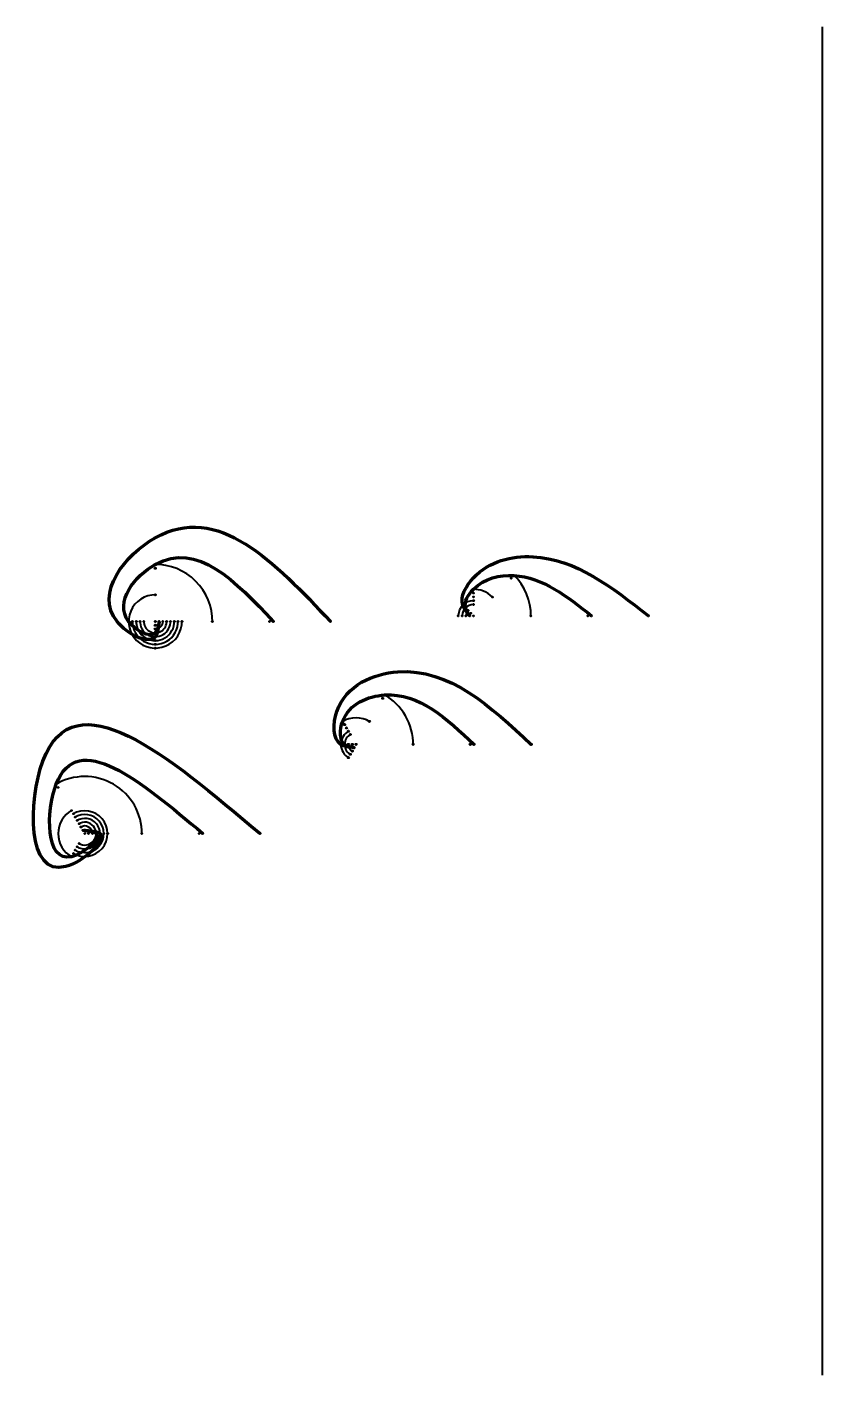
# Model space of a CAD drawing. Header units: millimetres. Extents: x 11920 to 12370, y 28434 to 28788.
# Drawn here: x 11919.8 to 12128.6, y 28434.2 to 28788.4 of the extents above; entities that cross this region are included whole.
import ezdxf

# ---------------------------------------------------------------- set-up
doc = ezdxf.new("R2010")
doc.units = ezdxf.units.MM

msp = doc.modelspace()

# ---------------------------------------------------------------- hatches: boundary and pattern name
at = {"lineweight": 40}
h = msp.add_hatch(color=7, dxfattribs=at)
h.dxf.hatch_style = 1
edge = h.paths.add_edge_path()
edge.add_arc((11953.51, 28654.23), 0.172, 420, 780)
h = msp.add_hatch(color=256, dxfattribs=at)
h.dxf.hatch_style = 1
edge = h.paths.add_edge_path()
edge.add_arc((12052.63, 28649.26), 0.135, 225, 585)
h = msp.add_hatch(color=7, dxfattribs=at)
h.dxf.hatch_style = 1
edge = h.paths.add_edge_path()
edge.add_arc((11953.51, 28647.23), 0.172, 420, 780)
h = msp.add_hatch(color=255, dxfattribs=at)
h.dxf.hatch_style = 1
edge = h.paths.add_edge_path()
edge.add_arc((11953.51, 28646.23), 0.172, 420, 780)
h = msp.add_hatch(color=256, dxfattribs=at)
h.dxf.hatch_style = 1
edge = h.paths.add_edge_path()
edge.add_arc((12037.08, 28643.7), 0.135, 225, 585)
at = {"lineweight": 40, "true_color": 0xffffff}
h = msp.add_hatch(color=7, dxfattribs=at)
h.dxf.hatch_style = 1
edge = h.paths.add_edge_path()
edge.add_arc((12046.97, 28643.6), 0.135, 225, 585)
at = {"lineweight": 40}
h = msp.add_hatch(color=256, dxfattribs=at)
h.dxf.hatch_style = 1
edge = h.paths.add_edge_path()
edge.add_arc((12047.69, 28644.31), 0.135, 225, 585)
h = msp.add_hatch(color=256, dxfattribs=at)
h.dxf.hatch_style = 1
edge = h.paths.add_edge_path()
edge.add_arc((12047.69, 28644.31), 0.0672, 270, 630)
h = msp.add_hatch(color=255, dxfattribs=at)
h.dxf.hatch_style = 1
edge = h.paths.add_edge_path()
edge.add_arc((11953.51, 28639.23), 0.172, 420, 780)
h = msp.add_hatch(color=256, dxfattribs=at)
h.dxf.hatch_style = 1
edge = h.paths.add_edge_path()
edge.add_arc((12037.08, 28640.7), 0.135, 225, 585)
at = {"lineweight": 40, "true_color": 0xffffff}
h = msp.add_hatch(color=7, dxfattribs=at)
h.dxf.hatch_style = 1
edge = h.paths.add_edge_path()
edge.add_arc((12037.08, 28639.7), 0.135, 225, 585)
h = msp.add_hatch(color=7, dxfattribs=at)
h.dxf.hatch_style = 1
edge = h.paths.add_edge_path()
edge.add_arc((12037.08, 28638.7), 0.135, 225, 585)
h = msp.add_hatch(color=7, dxfattribs=at)
h.dxf.hatch_style = 1
edge = h.paths.add_edge_path()
edge.add_arc((12037.08, 28637.7), 0.135, 225, 585)
at = {"lineweight": 40}
h = msp.add_hatch(color=256, dxfattribs=at)
h.dxf.hatch_style = 1
edge = h.paths.add_edge_path()
edge.add_arc((12037.08, 28640.7), 0.0672, 270, 630)
at = {"lineweight": 40, "true_color": 0xffffff}
h = msp.add_hatch(color=7, dxfattribs=at)
h.dxf.hatch_style = 1
edge = h.paths.add_edge_path()
edge.add_arc((12042.03, 28638.65), 0.135, 225, 585)
at = {"lineweight": 40}
h = msp.add_hatch(color=256, dxfattribs=at)
h.dxf.hatch_style = 1
edge = h.paths.add_edge_path()
edge.add_arc((12034.25, 28636.53), 0.135, 225, 585)
h = msp.add_hatch(color=256, dxfattribs=at)
h.dxf.hatch_style = 1
edge = h.paths.add_edge_path()
edge.add_arc((12034.25, 28636.53), 0.0672, 270, 630)
h = msp.add_hatch(color=256, dxfattribs=at)
h.dxf.hatch_style = 1
edge = h.paths.add_edge_path()
edge.add_arc((12034.96, 28635.82), 0.135, 225, 585)
h = msp.add_hatch(color=256, dxfattribs=at)
h.dxf.hatch_style = 1
edge = h.paths.add_edge_path()
edge.add_arc((12034.96, 28635.82), 0.0672, 270, 630)
at = {"lineweight": 40, "true_color": 0xffffff}
h = msp.add_hatch(color=7, dxfattribs=at)
h.dxf.hatch_style = 1
edge = h.paths.add_edge_path()
edge.add_arc((12035.66, 28635.12), 0.135, 225, 585)
h = msp.add_hatch(color=7, dxfattribs=at)
h.dxf.hatch_style = 1
edge = h.paths.add_edge_path()
edge.add_arc((12036.37, 28634.41), 0.135, 225, 585)
h = msp.add_hatch(color=7, dxfattribs=at)
h.dxf.hatch_style = 1
edge = h.paths.add_edge_path()
edge.add_arc((12037.08, 28636.7), 0.135, 225, 585)
at = {"lineweight": 40}
h = msp.add_hatch(color=7, dxfattribs=at)
h.dxf.hatch_style = 1
edge = h.paths.add_edge_path()
edge.add_arc((11943.51, 28632.23), 0.172, 420, 780)
h = msp.add_hatch(color=7, dxfattribs=at)
h.dxf.hatch_style = 1
edge = h.paths.add_edge_path()
edge.add_arc((11946.51, 28632.23), 0.172, 420, 780)
h = msp.add_hatch(color=255, dxfattribs=at)
h.dxf.hatch_style = 1
edge = h.paths.add_edge_path()
edge.add_arc((11947.51, 28632.23), 0.172, 420, 780)
h = msp.add_hatch(color=255, dxfattribs=at)
h.dxf.hatch_style = 1
edge = h.paths.add_edge_path()
edge.add_arc((11948.51, 28632.23), 0.172, 420, 780)
h = msp.add_hatch(color=255, dxfattribs=at)
h.dxf.hatch_style = 1
edge = h.paths.add_edge_path()
edge.add_arc((11949.51, 28632.23), 0.172, 420, 780)
h = msp.add_hatch(color=255, dxfattribs=at)
h.dxf.hatch_style = 1
edge = h.paths.add_edge_path()
edge.add_arc((11950.51, 28632.23), 0.172, 420, 780)
h = msp.add_hatch(color=255, dxfattribs=at)
h.dxf.hatch_style = 1
edge = h.paths.add_edge_path()
edge.add_arc((11953.51, 28632.23), 0.172, 420, 780)
h = msp.add_hatch(color=255, dxfattribs=at)
h.dxf.hatch_style = 1
edge = h.paths.add_edge_path()
edge.add_arc((11953.51, 28631.23), 0.172, 420, 780)
h = msp.add_hatch(color=7, dxfattribs=at)
h.dxf.hatch_style = 1
edge = h.paths.add_edge_path()
edge.add_arc((11954.51, 28632.23), 0.172, 420, 780)
h = msp.add_hatch(color=255, dxfattribs=at)
h.dxf.hatch_style = 1
edge = h.paths.add_edge_path()
edge.add_arc((11955.51, 28632.23), 0.172, 420, 780)
h = msp.add_hatch(color=7, dxfattribs=at)
h.dxf.hatch_style = 1
edge = h.paths.add_edge_path()
edge.add_arc((11956.51, 28632.23), 0.172, 420, 780)
h = msp.add_hatch(color=255, dxfattribs=at)
h.dxf.hatch_style = 1
edge = h.paths.add_edge_path()
edge.add_arc((11957.51, 28632.23), 0.172, 420, 780)
h = msp.add_hatch(color=7, dxfattribs=at)
h.dxf.hatch_style = 1
edge = h.paths.add_edge_path()
edge.add_arc((11958.51, 28632.23), 0.172, 420, 780)
h = msp.add_hatch(color=255, dxfattribs=at)
h.dxf.hatch_style = 1
edge = h.paths.add_edge_path()
edge.add_arc((11959.51, 28632.23), 0.172, 420, 780)
h = msp.add_hatch(color=7, dxfattribs=at)
h.dxf.hatch_style = 1
edge = h.paths.add_edge_path()
edge.add_arc((11960.51, 28632.23), 0.172, 420, 780)
h = msp.add_hatch(color=255, dxfattribs=at)
h.dxf.hatch_style = 1
edge = h.paths.add_edge_path()
edge.add_arc((11968.51, 28632.23), 0.172, 420, 780)
h = msp.add_hatch(color=255, dxfattribs=at)
h.dxf.hatch_style = 1
edge = h.paths.add_edge_path()
edge.add_arc((11983.51, 28632.23), 0.172, 420, 780)
h = msp.add_hatch(color=7, dxfattribs=at)
h.dxf.hatch_style = 1
edge = h.paths.add_edge_path()
edge.add_arc((11984.51, 28632.23), 0.172, 420, 780)
h = msp.add_hatch(color=7, dxfattribs=at)
h.dxf.hatch_style = 1
edge = h.paths.add_edge_path()
edge.add_arc((11999.51, 28632.23), 0.172, 420, 780)
at = {"lineweight": 40, "true_color": 0xffffff}
h = msp.add_hatch(color=7, dxfattribs=at)
h.dxf.hatch_style = 1
edge = h.paths.add_edge_path()
edge.add_arc((12033.08, 28633.7), 0.135, 225, 585)
at = {"lineweight": 40}
h = msp.add_hatch(color=256, dxfattribs=at)
h.dxf.hatch_style = 1
edge = h.paths.add_edge_path()
edge.add_arc((12034.08, 28633.7), 0.135, 225, 585)
at = {"lineweight": 40, "true_color": 0xffffff}
h = msp.add_hatch(color=7, dxfattribs=at)
h.dxf.hatch_style = 1
edge = h.paths.add_edge_path()
edge.add_arc((12035.08, 28633.7), 0.135, 225, 585)
at = {"lineweight": 40}
h = msp.add_hatch(color=256, dxfattribs=at)
h.dxf.hatch_style = 1
edge = h.paths.add_edge_path()
edge.add_arc((12036.08, 28633.7), 0.135, 225, 585)
at = {"lineweight": 40, "true_color": 0xffffff}
h = msp.add_hatch(color=7, dxfattribs=at)
h.dxf.hatch_style = 1
edge = h.paths.add_edge_path()
edge.add_arc((12037.08, 28633.7), 0.135, 225, 585)
h = msp.add_hatch(color=7, dxfattribs=at)
h.dxf.hatch_style = 1
edge = h.paths.add_edge_path()
edge.add_arc((12052.15, 28633.7), 0.135, 225, 585)
h = msp.add_hatch(color=7, dxfattribs=at)
h.dxf.hatch_style = 1
edge = h.paths.add_edge_path()
edge.add_arc((12067.08, 28633.7), 0.135, 225, 585)
at = {"lineweight": 40}
h = msp.add_hatch(color=256, dxfattribs=at)
h.dxf.hatch_style = 1
edge = h.paths.add_edge_path()
edge.add_arc((12068.08, 28633.7), 0.135, 225, 585)
h = msp.add_hatch(color=256, dxfattribs=at)
h.dxf.hatch_style = 1
edge = h.paths.add_edge_path()
edge.add_arc((12083.01, 28633.7), 0.135, 225, 585)
h = msp.add_hatch(color=255, dxfattribs=at)
h.dxf.hatch_style = 1
edge = h.paths.add_edge_path()
edge.add_arc((11953.51, 28630.23), 0.172, 420, 780)
h = msp.add_hatch(color=7, dxfattribs=at)
h.dxf.hatch_style = 1
edge = h.paths.add_edge_path()
edge.add_arc((11953.51, 28629.23), 0.172, 420, 780)
h = msp.add_hatch(color=7, dxfattribs=at)
h.dxf.hatch_style = 1
edge = h.paths.add_edge_path()
edge.add_arc((11953.51, 28628.23), 0.172, 420, 780)
h = msp.add_hatch(color=255, dxfattribs=at)
h.dxf.hatch_style = 1
edge = h.paths.add_edge_path()
edge.add_arc((11953.51, 28627.23), 0.172, 420, 780)
h = msp.add_hatch(color=255, dxfattribs=at)
h.dxf.hatch_style = 1
edge = h.paths.add_edge_path()
edge.add_arc((11953.51, 28626.23), 0.172, 420, 780)
h = msp.add_hatch(color=7, dxfattribs=at)
h.dxf.hatch_style = 1
edge = h.paths.add_edge_path()
edge.add_arc((11953.51, 28625.23), 0.172, 420, 780)
h = msp.add_hatch(color=7, dxfattribs=at)
h.dxf.hatch_style = 1
edge = h.paths.add_edge_path()
edge.add_arc((12017.24, 28619), 0.172, 690, 1050)
h = msp.add_hatch(color=7, dxfattribs=at)
h.dxf.hatch_style = 1
edge = h.paths.add_edge_path()
edge.add_arc((12013.73, 28612.93), 0.172, 690, 1050)
h = msp.add_hatch(color=255, dxfattribs=at)
h.dxf.hatch_style = 1
edge = h.paths.add_edge_path()
edge.add_arc((12013.23, 28612.06), 0.172, 690, 1050)
h = msp.add_hatch(color=7, dxfattribs=at)
h.dxf.hatch_style = 1
edge = h.paths.add_edge_path()
edge.add_arc((12001.23, 28608.59), 0.172, 690, 1050)
h = msp.add_hatch(color=7, dxfattribs=at)
h.dxf.hatch_style = 1
edge = h.paths.add_edge_path()
edge.add_arc((12002.73, 28605.99), 0.172, 690, 1050)
h = msp.add_hatch(color=255, dxfattribs=at)
h.dxf.hatch_style = 1
edge = h.paths.add_edge_path()
edge.add_arc((12009.73, 28605.99), 0.172, 690, 1050)
h = msp.add_hatch(color=255, dxfattribs=at)
h.dxf.hatch_style = 1
edge = h.paths.add_edge_path()
edge.add_arc((12003.23, 28605.13), 0.172, 690, 1050)
h = msp.add_hatch(color=255, dxfattribs=at)
h.dxf.hatch_style = 1
edge = h.paths.add_edge_path()
edge.add_arc((12003.73, 28604.26), 0.172, 690, 1050)
h = msp.add_hatch(color=255, dxfattribs=at)
h.dxf.hatch_style = 1
edge = h.paths.add_edge_path()
edge.add_arc((12004.23, 28603.39), 0.172, 690, 1050)
h = msp.add_hatch(color=255, dxfattribs=at)
h.dxf.hatch_style = 1
edge = h.paths.add_edge_path()
edge.add_arc((12004.73, 28602.53), 0.172, 690, 1050)
h = msp.add_hatch(color=7, dxfattribs=at)
h.dxf.hatch_style = 1
edge = h.paths.add_edge_path()
edge.add_arc((12002.23, 28599.93), 0.172, 690, 1050)
h = msp.add_hatch(color=7, dxfattribs=at)
h.dxf.hatch_style = 1
edge = h.paths.add_edge_path()
edge.add_arc((12003.23, 28599.93), 0.172, 690, 1050)
h = msp.add_hatch(color=255, dxfattribs=at)
h.dxf.hatch_style = 1
edge = h.paths.add_edge_path()
edge.add_arc((12004.23, 28599.93), 0.172, 690, 1050)
h = msp.add_hatch(color=255, dxfattribs=at)
h.dxf.hatch_style = 1
edge = h.paths.add_edge_path()
edge.add_arc((12005.23, 28599.93), 0.172, 690, 1050)
h = msp.add_hatch(color=7, dxfattribs=at)
h.dxf.hatch_style = 1
edge = h.paths.add_edge_path()
edge.add_arc((12005.73, 28599.06), 0.172, 690, 1050)
h = msp.add_hatch(color=255, dxfattribs=at)
h.dxf.hatch_style = 1
edge = h.paths.add_edge_path()
edge.add_arc((12006.23, 28599.93), 0.172, 690, 1050)
h = msp.add_hatch(color=255, dxfattribs=at)
h.dxf.hatch_style = 1
edge = h.paths.add_edge_path()
edge.add_arc((12021.23, 28599.93), 0.172, 690, 1050)
h = msp.add_hatch(color=255, dxfattribs=at)
h.dxf.hatch_style = 1
edge = h.paths.add_edge_path()
edge.add_arc((12036.23, 28599.93), 0.172, 690, 1050)
h = msp.add_hatch(color=7, dxfattribs=at)
h.dxf.hatch_style = 1
edge = h.paths.add_edge_path()
edge.add_arc((12037.23, 28599.93), 0.172, 690, 1050)
h = msp.add_hatch(color=7, dxfattribs=at)
h.dxf.hatch_style = 1
edge = h.paths.add_edge_path()
edge.add_arc((12052.23, 28599.93), 0.172, 690, 1050)
h = msp.add_hatch(color=256, dxfattribs=at)
h.dxf.hatch_style = 1
edge = h.paths.add_edge_path()
edge.add_arc((11924.01, 28595.55), 0.135, 150, 510)
h = msp.add_hatch(color=255, dxfattribs=at)
h.dxf.hatch_style = 1
edge = h.paths.add_edge_path()
edge.add_arc((12004.23, 28596.47), 0.172, 690, 1050)
h = msp.add_hatch(color=7, dxfattribs=at)
h.dxf.hatch_style = 1
edge = h.paths.add_edge_path()
edge.add_arc((12004.73, 28597.33), 0.172, 690, 1050)
h = msp.add_hatch(color=255, dxfattribs=at)
h.dxf.hatch_style = 1
edge = h.paths.add_edge_path()
edge.add_arc((12005.23, 28598.2), 0.172, 690, 1050)
h = msp.add_hatch(color=256, dxfattribs=at)
h.dxf.hatch_style = 1
edge = h.paths.add_edge_path()
edge.add_arc((11927.51, 28589.49), 0.135, 150, 510)
at = {"lineweight": 40, "true_color": 0xffffff}
h = msp.add_hatch(color=7, dxfattribs=at)
h.dxf.hatch_style = 1
edge = h.paths.add_edge_path()
edge.add_arc((11928.01, 28588.62), 0.135, 150, 510)
h = msp.add_hatch(color=7, dxfattribs=at)
h.dxf.hatch_style = 1
edge = h.paths.add_edge_path()
edge.add_arc((11931.51, 28582.56), 0.135, 150, 510)
h = msp.add_hatch(color=7, dxfattribs=at)
h.dxf.hatch_style = 1
edge = h.paths.add_edge_path()
edge.add_arc((11932.01, 28581.7), 0.135, 150, 510)
at = {"lineweight": 40}
h = msp.add_hatch(color=256, dxfattribs=at)
h.dxf.hatch_style = 1
edge = h.paths.add_edge_path()
edge.add_arc((11932.51, 28580.83), 0.135, 150, 510)
at = {"lineweight": 40, "true_color": 0xffffff}
h = msp.add_hatch(color=7, dxfattribs=at)
h.dxf.hatch_style = 1
edge = h.paths.add_edge_path()
edge.add_arc((11933.01, 28579.96), 0.135, 150, 510)
at = {"lineweight": 40}
h = msp.add_hatch(color=256, dxfattribs=at)
h.dxf.hatch_style = 1
edge = h.paths.add_edge_path()
edge.add_arc((11933.51, 28579.1), 0.135, 150, 510)
at = {"lineweight": 40, "true_color": 0xffffff}
h = msp.add_hatch(color=7, dxfattribs=at)
h.dxf.hatch_style = 1
edge = h.paths.add_edge_path()
edge.add_arc((11934.01, 28578.23), 0.135, 150, 510)
at = {"lineweight": 40}
h = msp.add_hatch(color=256, dxfattribs=at)
h.dxf.hatch_style = 1
edge = h.paths.add_edge_path()
edge.add_arc((11934.51, 28577.37), 0.135, 150, 510)
at = {"lineweight": 40, "true_color": 0xffffff}
h = msp.add_hatch(color=7, dxfattribs=at)
h.dxf.hatch_style = 1
edge = h.paths.add_edge_path()
edge.add_arc((11933.51, 28573.9), 0.135, 150, 510)
h = msp.add_hatch(color=7, dxfattribs=at)
h.dxf.hatch_style = 1
edge = h.paths.add_edge_path()
edge.add_arc((11935.01, 28576.5), 0.135, 150, 510)
h = msp.add_hatch(color=7, dxfattribs=at)
h.dxf.hatch_style = 1
edge = h.paths.add_edge_path()
edge.add_arc((11936.01, 28576.5), 0.135, 150, 510)
h = msp.add_hatch(color=7, dxfattribs=at)
h.dxf.hatch_style = 1
edge = h.paths.add_edge_path()
edge.add_arc((11937.01, 28576.5), 0.135, 150, 510)
at = {"lineweight": 40}
h = msp.add_hatch(color=256, dxfattribs=at)
h.dxf.hatch_style = 1
edge = h.paths.add_edge_path()
edge.add_arc((11938.01, 28576.5), 0.135, 150, 510)
h = msp.add_hatch(color=256, dxfattribs=at)
h.dxf.hatch_style = 1
edge = h.paths.add_edge_path()
edge.add_arc((11939.01, 28576.5), 0.135, 150, 510)
at = {"lineweight": 40, "true_color": 0xffffff}
h = msp.add_hatch(color=7, dxfattribs=at)
h.dxf.hatch_style = 1
edge = h.paths.add_edge_path()
edge.add_arc((11940.01, 28576.5), 0.135, 150, 510)
h = msp.add_hatch(color=7, dxfattribs=at)
h.dxf.hatch_style = 1
edge = h.paths.add_edge_path()
edge.add_arc((11941.01, 28576.5), 0.135, 150, 510)
h = msp.add_hatch(color=7, dxfattribs=at)
h.dxf.hatch_style = 1
edge = h.paths.add_edge_path()
edge.add_arc((11950.01, 28576.5), 0.135, 150, 510)
h = msp.add_hatch(color=7, dxfattribs=at)
h.dxf.hatch_style = 1
edge = h.paths.add_edge_path()
edge.add_arc((11965.02, 28576.5), 0.135, 150, 510)
at = {"lineweight": 40, "true_color": 0x000000}
h = msp.add_hatch(color=18, dxfattribs=at)
h.dxf.hatch_style = 1
edge = h.paths.add_edge_path()
edge.add_arc((11966.02, 28576.5), 0.135, 150, 510)
h = msp.add_hatch(color=18, dxfattribs=at)
h.dxf.hatch_style = 1
edge = h.paths.add_edge_path()
edge.add_arc((11981.02, 28576.5), 0.135, 150, 510)
at = {"lineweight": 40}
h = msp.add_hatch(color=256, dxfattribs=at)
h.dxf.hatch_style = 1
edge = h.paths.add_edge_path()
edge.add_arc((11931.51, 28570.44), 0.135, 150, 510)
at = {"lineweight": 40, "true_color": 0xffffff}
h = msp.add_hatch(color=7, dxfattribs=at)
h.dxf.hatch_style = 1
edge = h.paths.add_edge_path()
edge.add_arc((11932.01, 28571.3), 0.135, 150, 510)
h = msp.add_hatch(color=7, dxfattribs=at)
h.dxf.hatch_style = 1
edge = h.paths.add_edge_path()
edge.add_arc((11932.51, 28572.17), 0.135, 150, 510)
h = msp.add_hatch(color=7, dxfattribs=at)
h.dxf.hatch_style = 1
edge = h.paths.add_edge_path()
edge.add_arc((11933.01, 28573.04), 0.135, 150, 510)
at = {"lineweight": 40}
h = msp.add_hatch(color=256, dxfattribs=at)
h.dxf.hatch_style = 1
edge = h.paths.add_edge_path()
edge.add_arc((11930.01, 28567.84), 0.135, 150, 510)

# ---------------------------------------------------------------- linework, layer by layer
for p, q in [((12128.59, 28788.44), (12128.59, 28434.24)), ((12002.23, 28599.93), (12002.05, 28599.93)), ((12005.73, 28599.06), (12005.81, 28599.21)), ((12004.23, 28596.47), (12004.14, 28596.32)), ((11950.01, 28576.5), (11949.88, 28576.5)), ((11965.02, 28576.5), (11964.88, 28576.5))]:
    msp.add_line(p, q, dxfattribs=at)
for centre, radius in [((11953.51, 28654.23), 0.172), ((11953.51, 28654.23), 0.172), ((11953.51, 28654.23), 0.172), ((11953.51, 28647.23), 0.172), ((11953.51, 28647.23), 0.172), ((11953.51, 28646.23), 0.172), ((11953.51, 28646.23), 0.172), ((12046.98, 28643.6), 0.0672), ((12047.69, 28644.31), 0.0672), ((11953.51, 28639.23), 0.172), ((11953.51, 28639.23), 0.172), ((12037.08, 28640.7), 0.0672), ((12037.08, 28639.7), 0.0672), ((12037.08, 28638.7), 0.0672), ((12037.08, 28637.7), 0.0672), ((12042.03, 28638.65), 0.0672), ((12034.25, 28636.53), 0.0672), ((12034.96, 28635.82), 0.0672), ((12035.66, 28635.12), 0.0672), ((12036.37, 28634.41), 0.0672), ((12037.08, 28636.7), 0.0672), ((11943.51, 28632.23), 0.172), ((11943.51, 28632.23), 0.172), ((11943.51, 28632.23), 0.172), ((11946.51, 28632.23), 0.172), ((11946.51, 28632.23), 0.172), ((11947.51, 28632.23), 0.172), ((11947.51, 28632.23), 0.172), ((11948.51, 28632.23), 0.172), ((11948.51, 28632.23), 0.172), ((11949.51, 28632.23), 0.172), ((11949.51, 28632.23), 0.172), ((11950.51, 28632.23), 0.172), ((11950.51, 28632.23), 0.172), ((11953.51, 28632.23), 0.172), ((11953.51, 28632.23), 0.172), ((11953.51, 28631.23), 0.172), ((11953.51, 28631.23), 0.172), ((11954.51, 28632.23), 0.172), ((11954.51, 28632.23), 0.172), ((11955.51, 28632.23), 0.172), ((11955.51, 28632.23), 0.172), ((11956.51, 28632.23), 0.172), ((11956.51, 28632.23), 0.172), ((11957.51, 28632.23), 0.172), ((11957.51, 28632.23), 0.172), ((11958.51, 28632.23), 0.172), ((11958.51, 28632.23), 0.172), ((11959.51, 28632.23), 0.172), ((11959.51, 28632.23), 0.172), ((11960.51, 28632.23), 0.172), ((11960.51, 28632.23), 0.172), ((11968.51, 28632.23), 0.172), ((11968.51, 28632.23), 0.172), ((11983.51, 28632.23), 0.172), ((11983.51, 28632.23), 0.172), ((11984.51, 28632.23), 0.172), ((11984.51, 28632.23), 0.172), ((11984.51, 28632.23), 0.172), ((11999.51, 28632.23), 0.172), ((11999.51, 28632.23), 0.172), ((11999.51, 28632.23), 0.172), ((12035.08, 28633.7), 0.0672), ((12052.08, 28633.7), 0.0672), ((12067.08, 28633.7), 0.0672), ((11953.51, 28630.23), 0.172), ((11953.51, 28630.23), 0.172), ((11953.51, 28629.23), 0.172), ((11953.51, 28629.23), 0.172), ((11953.51, 28628.23), 0.172), ((11953.51, 28628.23), 0.172), ((11953.51, 28627.23), 0.172), ((11953.51, 28627.23), 0.172), ((11953.51, 28626.23), 0.172), ((11953.51, 28626.23), 0.172), ((11953.51, 28625.23), 0.172), ((11953.51, 28625.23), 0.172), ((12017.24, 28619), 0.172), ((12017.24, 28619), 0.172), ((12017.24, 28619), 0.172), ((12013.73, 28612.93), 0.172), ((12013.73, 28612.93), 0.172), ((12013.23, 28612.06), 0.172), ((12013.23, 28612.06), 0.172), ((12001.23, 28608.59), 0.172), ((12001.23, 28608.59), 0.172), ((12001.23, 28608.59), 0.172), ((12002.73, 28605.99), 0.172), ((12002.73, 28605.99), 0.172), ((12009.73, 28605.99), 0.172), ((12009.73, 28605.99), 0.172), ((12003.23, 28605.13), 0.172), ((12003.23, 28605.13), 0.172), ((12003.73, 28604.26), 0.172), ((12003.73, 28604.26), 0.172), ((12004.23, 28603.39), 0.172), ((12004.23, 28603.39), 0.172), ((12004.73, 28602.53), 0.172), ((12004.73, 28602.53), 0.172), ((12002.23, 28599.93), 0.172), ((12002.23, 28599.93), 0.172), ((12003.23, 28599.93), 0.172), ((12003.23, 28599.93), 0.172), ((12004.23, 28599.93), 0.172), ((12004.23, 28599.93), 0.172), ((12005.23, 28599.93), 0.172), ((12005.23, 28599.93), 0.172), ((12005.23, 28599.93), 0.172), ((12005.73, 28599.06), 0.172), ((12005.73, 28599.06), 0.172), ((12006.23, 28599.93), 0.172), ((12006.23, 28599.93), 0.172), ((12006.23, 28599.93), 0.172), ((12021.23, 28599.93), 0.172), ((12021.23, 28599.93), 0.172), ((12021.23, 28599.93), 0.172), ((12036.23, 28599.93), 0.172), ((12036.23, 28599.93), 0.172), ((12037.23, 28599.93), 0.172), ((12037.23, 28599.93), 0.172), ((12052.23, 28599.93), 0.172), ((12052.23, 28599.93), 0.172), ((12004.23, 28596.47), 0.172), ((12004.23, 28596.47), 0.172), ((12004.73, 28597.33), 0.172), ((12004.73, 28597.33), 0.172), ((12005.23, 28598.2), 0.172), ((12005.23, 28598.2), 0.172)]:
    msp.add_circle(centre, radius, dxfattribs=at)
at = {"color": 0, "lineweight": 40}
for centre in [(12052.63, 28649.26), (12052.63, 28649.26), (12037.08, 28643.7), (12046.97, 28643.6), (12047.69, 28644.31), (12037.08, 28640.7), (12037.08, 28639.7), (12037.08, 28638.7), (12037.08, 28637.7), (12042.03, 28638.65), (12034.25, 28636.53), (12034.96, 28635.82), (12035.66, 28635.12), (12035.66, 28635.12), (12036.37, 28634.41), (12036.37, 28634.41), (12037.08, 28636.7), (12033.08, 28633.7), (12034.08, 28633.7), (12034.08, 28633.7), (12035.08, 28633.7), (12036.08, 28633.7), (12036.08, 28633.7), (12037.08, 28633.7), (12037.08, 28633.7), (12052.15, 28633.7), (12067.08, 28633.7), (12068.08, 28633.7), (12083.01, 28633.7), (12083.01, 28633.7), (11924.01, 28595.55), (11924.01, 28595.55), (11924.01, 28595.55), (11927.51, 28589.49), (11927.51, 28589.49), (11928.01, 28588.62), (11928.01, 28588.62), (11931.51, 28582.56), (11931.51, 28582.56), (11932.01, 28581.7), (11932.01, 28581.7), (11932.51, 28580.83), (11932.51, 28580.83), (11933.01, 28579.96), (11933.01, 28579.96), (11933.51, 28579.1), (11933.51, 28579.1), (11934.01, 28578.23), (11934.01, 28578.23), (11934.51, 28577.37), (11934.51, 28577.37), (11933.51, 28573.9), (11933.51, 28573.9), (11935.01, 28576.5), (11936.01, 28576.5), (11936.01, 28576.5), (11937.01, 28576.5), (11937.01, 28576.5), (11938.01, 28576.5), (11938.01, 28576.5), (11939.01, 28576.5), (11939.01, 28576.5), (11940.01, 28576.5), (11940.01, 28576.5), (11941.01, 28576.5), (11941.01, 28576.5), (11950.01, 28576.5), (11950.01, 28576.5), (11965.02, 28576.5), (11965.02, 28576.5), (11966.02, 28576.5), (11966.02, 28576.5), (11981.02, 28576.5), (11981.02, 28576.5), (11931.51, 28570.44), (11931.51, 28570.44), (11932.01, 28571.3), (11932.01, 28571.3), (11932.51, 28572.17), (11932.51, 28572.17), (11933.01, 28573.04), (11933.01, 28573.04), (11930.01, 28567.84), (11930.01, 28567.84), (11930.01, 28567.84)]:
    msp.add_circle(centre, 0.135, dxfattribs=at)
at = {"color": 255, "lineweight": 40}
for centre in [(12013.23, 28612.06), (12021.23, 28599.93), (12036.23, 28599.93)]:
    msp.add_circle(centre, 0.172, dxfattribs=at)
at = {"lineweight": 40}
for centre, radius, start, end in [((11953.51, 28632.23), 15, 359.3412, 90.6588), ((12037.08, 28633.7), 14, 44.4575, 44.7249), ((12037.08, 28633.7), 15.07, 359.4875, 45.4452), ((11953.51, 28632.23), 7, 88.5884, 1.4116), ((12037.08, 28633.7), 4, 90.9628, 178.0694), ((12037.08, 28633.7), 7, 45.5502, 91.1032), ((12037.08, 28633.7), 7, 90, 91.1032), ((12037.08, 28633.7), 7, 43.8968, 44.4498), ((12037.08, 28633.7), 3, 91.2838, 177.4188), ((12037.08, 28633.7), 2, 136.9257, 178.0743), ((12037.08, 28633.7), 1, 138.8519, 181.2838), ((12037.08, 28633.7), 1, 138.8519, 187.7278), ((12037.08, 28633.7), 1, 127.2722, 131.1481), ((11953.51, 28632.23), 6, 178.3531, 1.6469), ((11953.51, 28632.23), 5, 178.0237, 1.9763), ((11953.51, 28632.23), 4, 177.5295, 2.4705), ((11953.51, 28632.23), 3, 176.7058, 3.2942), ((11953.51, 28632.23), 1, 260.1065, 9.8935), ((11953.51, 28632.23), 2, 265.0579, 4.9421), ((12006.23, 28599.93), 15.01, 359.3386, 60.6585), ((12006.23, 28599.93), 7, 58.5884, 121.4116), ((12006.23, 28599.93), 4, 117.5295, 242.4705), ((12006.23, 28599.93), 3, 116.7058, 243.2942), ((12006.23, 28599.93), 2, 175.0579, 244.9421), ((12006.23, 28599.93), 1, 170.1065, 249.8935), ((11935.01, 28576.5), 15, 359.4852, 120.5148), ((11935.01, 28576.5), 7, 118.8969, 241.1031), ((11935.01, 28576.5), 6, 238.713, 121.287), ((11935.01, 28576.5), 5, 238.4556, 121.5485), ((11935.01, 28576.5), 4, 238.0694, 121.9331), ((11935.01, 28576.5), 3, 237.4258, 122.5742), ((11935.01, 28576.5), 2, 356.1383, 123.8617), ((11935.01, 28576.5), 1, 352.2722, 127.7278)]:
    msp.add_arc(centre, radius, start, end, dxfattribs=at)
at = {"color": 151, "lineweight": 120, "true_color": 0x70c4f5}
for points in [[(11954.51, 28632.23), (11953.51, 28628.23), (11943.51, 28632.23), (11953.51, 28654.23), (11999.51, 28632.23)], [(11954.51, 28632.23), (11953.51, 28629.23), (11946.51, 28632.23), (11953.51, 28647.23), (11984.51, 28632.23)], [(12036.08, 28633.7), (12034.25, 28636.53), (12037.08, 28643.7), (12052.63, 28649.26), (12083.01, 28633.7)], [(12036.08, 28633.7), (12034.96, 28635.82), (12037.08, 28640.7), (12047.69, 28644.31), (12068.08, 28633.7)], [(12005.73, 28599.06), (12002.23, 28599.93), (12001.23, 28608.59), (12017.24, 28619), (12052.23, 28599.93)], [(11934.51, 28577.37), (11939.01, 28576.5), (11930.01, 28567.84), (11924.01, 28595.55), (11981.02, 28576.5)], [(12005.73, 28599.06), (12003.23, 28599.93), (12002.73, 28605.99), (12013.73, 28612.93), (12037.23, 28599.93)], [(11934.51, 28577.37), (11938.01, 28576.5), (11931.51, 28570.44), (11927.51, 28589.49), (11966.02, 28576.5)]]:
    msp.add_spline(points, degree=3, dxfattribs=at)

doc.saveas('drawing.dxf')
